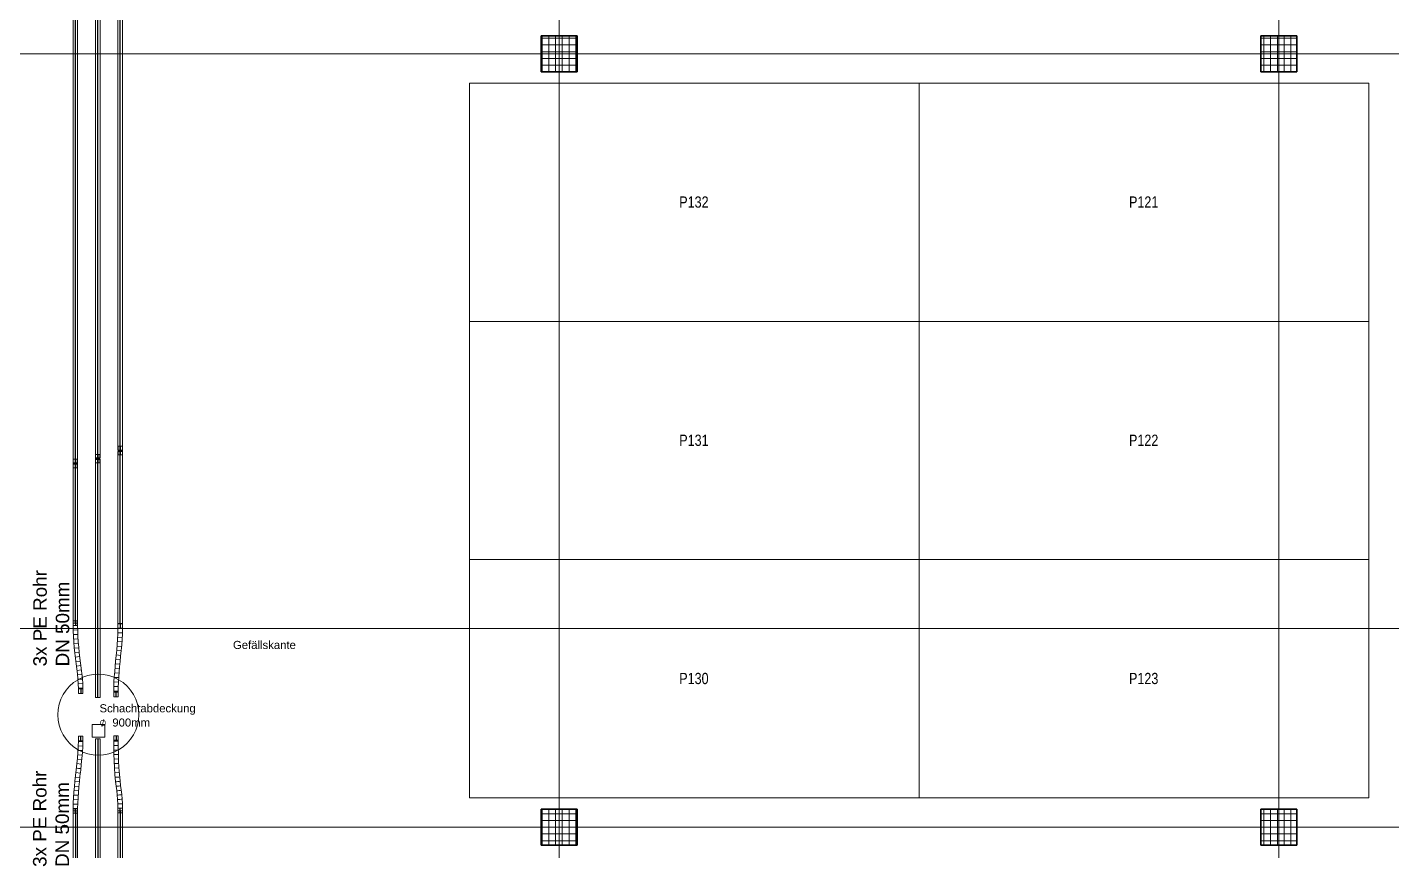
# Model space of a CAD drawing. Extents: x -1907 to 937, y -179 to 966.
# Drawn here: x -1410.6 to -1107.2, y 340 to 523.2 of the extents above; entities that cross this region are included whole.
import ezdxf
from ezdxf.lldxf.tags import DXFTag

# ---------------------------------------------------------------- set-up
doc = ezdxf.new("R2010")
doc.units = 0
doc.layers.get('0').update_dxf_attribs({"lineweight": 13})
for name, color, linetype, lineweight in [('A-FLOR-____-OTLN', 7, 'Continuous', 9), ('A-GENM-____-OTLN', 7, 'Continuous', 9), ('C-PRKG-____-IDEN', 7, 'Continuous', 5), ('C-PRKG-____-OTLN', 7, 'Continuous', 9), ('S-COLS-____-MCUT', 7, 'Continuous', 35), ('S-COLS-____-OTLN', 7, 'Continuous', 9), ('S-GRID-____-OTLN', 7, 'Continuous', 5), ('Text', 7, 'Continuous', 5)]:
    doc.layers.add(name, color=color, linetype=linetype, lineweight=lineweight)
doc.layers.add('EL01_WAN_Röhre Boden', color=7, linetype='Continuous', lineweight=13, true_color=0xff6666)
doc.layers.add('EL01_WAN_Röhre Boden Typ', color=1, linetype='Continuous', lineweight=13, true_color=0xff0000)
doc.styles.get("Standard").update_dxf_attribs({"font": 'arial.ttf'})
tags = doc.linetypes.add('_Rasterlinie_', pattern=[0.375, 0.2, -0.05, 0.075, -0.05]).pattern_tags.tags
tags[10:11] = [DXFTag(74, 4), DXFTag(75, 0), DXFTag(340, '0'), DXFTag(46, 1.0), DXFTag(50, 0.0), DXFTag(44, 0.0), DXFTag(45, 0.0)]
tags[8:9] = [DXFTag(74, 4), DXFTag(75, 0), DXFTag(340, '0'), DXFTag(46, 1.0), DXFTag(50, 0.0), DXFTag(44, 0.0), DXFTag(45, 0.0)]
tags[6:7] = [DXFTag(74, 4), DXFTag(75, 0), DXFTag(340, '0'), DXFTag(46, 1.0), DXFTag(50, 0.0), DXFTag(44, 0.0), DXFTag(45, 0.0)]
tags[4:5] = [DXFTag(74, 4), DXFTag(75, 0), DXFTag(340, '0'), DXFTag(46, 1.0), DXFTag(50, 0.0), DXFTag(44, 0.0), DXFTag(45, 0.0)]
tags = doc.linetypes.add('ACAD_ISO03W100', pattern=[30, 12, -18]).pattern_tags.tags
tags[6:7] = [DXFTag(74, 4), DXFTag(75, 0), DXFTag(340, '0'), DXFTag(46, 0.0), DXFTag(50, 0.0), DXFTag(44, 0.0), DXFTag(45, 0.0)]
tags[4:5] = [DXFTag(74, 4), DXFTag(75, 0), DXFTag(340, '0'), DXFTag(46, 0.0), DXFTag(50, 0.0), DXFTag(44, 0.0), DXFTag(45, 0.0)]
tags = doc.linetypes.add('STRICHPUNKT2', pattern=[12.7, 6.35, -3.175, 0, -3.175]).pattern_tags.tags
tags[10:11] = [DXFTag(74, 4), DXFTag(75, 0), DXFTag(340, '0'), DXFTag(46, 0.0), DXFTag(50, 0.0), DXFTag(44, 0.0), DXFTag(45, 0.0)]
tags[8:9] = [DXFTag(74, 4), DXFTag(75, 0), DXFTag(340, '0'), DXFTag(46, 0.0), DXFTag(50, 0.0), DXFTag(44, 0.0), DXFTag(45, 0.0)]
tags[6:7] = [DXFTag(74, 4), DXFTag(75, 0), DXFTag(340, '0'), DXFTag(46, 0.0), DXFTag(50, 0.0), DXFTag(44, 0.0), DXFTag(45, 0.0)]
tags[4:5] = [DXFTag(74, 4), DXFTag(75, 0), DXFTag(340, '0'), DXFTag(46, 0.0), DXFTag(50, 0.0), DXFTag(44, 0.0), DXFTag(45, 0.0)]

# ---------------------------------------------------------------- blocks, each defined once
blk = doc.blocks.new('Referenz-A0UJ2810XE', base_point=(-1920.13, -159.41))
at = {"layer": 'A-FLOR-____-OTLN', "color": 0, "linetype": 'Continuous', "ltscale": 0.13}
blk.add_line((-912.26, 389.4), (-1812.26, 389.4), dxfattribs=at)
for major_axis in [(9, 0), (-9, 0)]:
    blk.add_ellipse((-1394.76, 370.24), major_axis=major_axis, ratio=0.999794, start_param=0, end_param=3.141593, dxfattribs=at)
at = {"layer": 'A-GENM-____-OTLN', "color": 0, "linetype": 'Continuous', "ltscale": 0.13}
for p, q in [((-1403.76, 370.26), (-1403.76, 370.24)), ((-1385.76, 370.24), (-1385.76, 370.26))]:
    blk.add_line(p, q, dxfattribs=at)
for major_axis in [(9, 0), (-9, 0)]:
    blk.add_ellipse((-1394.76, 370.24), major_axis=major_axis, ratio=0.999794, start_param=0, end_param=3.141593, dxfattribs=at)
at = {"layer": 'C-PRKG-____-OTLN', "color": 0, "linetype": 'Continuous', "ltscale": 0.13}
for p, q in [((-1312.26, 510.72), (-1312.26, 457.73)), ((-1212.26, 510.72), (-1312.26, 510.72)), ((-1312.26, 510.72), (-1312.26, 510.72)), ((-1212.26, 457.73), (-1212.26, 510.72)), ((-1212.26, 510.72), (-1212.26, 510.72)), ((-1112.26, 510.72), (-1212.26, 510.72)), ((-1212.26, 510.72), (-1212.26, 457.73)), ((-1212.26, 510.72), (-1212.26, 510.72)), ((-1112.26, 457.73), (-1112.26, 510.72)), ((-1112.26, 510.72), (-1112.26, 510.72)), ((-1312.26, 457.73), (-1312.26, 404.74)), ((-1212.26, 457.73), (-1312.26, 457.73)), ((-1312.26, 457.73), (-1312.26, 457.73)), ((-1312.26, 457.73), (-1212.26, 457.73)), ((-1312.26, 457.73), (-1312.26, 457.73)), ((-1212.26, 404.74), (-1212.26, 457.73)), ((-1212.26, 457.73), (-1212.26, 457.73)), ((-1212.26, 457.73), (-1212.26, 457.73)), ((-1112.26, 457.73), (-1212.26, 457.73)), ((-1212.26, 457.73), (-1212.26, 404.74)), ((-1212.26, 457.73), (-1212.26, 457.73)), ((-1212.26, 457.73), (-1112.26, 457.73)), ((-1212.26, 457.73), (-1212.26, 457.73)), ((-1112.26, 404.74), (-1112.26, 457.73)), ((-1112.26, 457.73), (-1112.26, 457.73)), ((-1112.26, 457.73), (-1112.26, 457.73)), ((-1312.26, 404.74), (-1312.26, 351.75)), ((-1212.26, 404.74), (-1312.26, 404.74)), ((-1212.26, 404.74), (-1312.26, 404.74)), ((-1312.26, 404.74), (-1312.26, 351.75)), ((-1312.26, 351.75), (-1312.26, 404.74)), ((-1312.26, 404.74), (-1212.26, 404.74)), ((-1312.26, 404.74), (-1312.26, 404.74)), ((-1312.26, 404.74), (-1212.26, 404.74)), ((-1312.26, 404.74), (-1312.26, 404.74)), ((-1212.26, 404.74), (-1212.26, 351.75)), ((-1112.26, 404.74), (-1212.26, 404.74)), ((-1112.26, 404.74), (-1212.26, 404.74)), ((-1212.26, 404.74), (-1212.26, 351.75)), ((-1212.26, 351.75), (-1212.26, 404.74)), ((-1212.26, 404.74), (-1112.26, 404.74)), ((-1212.26, 404.74), (-1212.26, 404.74)), ((-1212.26, 404.74), (-1212.26, 351.75)), ((-1212.26, 351.75), (-1212.26, 404.74)), ((-1212.26, 404.74), (-1212.26, 351.75)), ((-1212.26, 404.74), (-1212.26, 404.74)), ((-1212.26, 404.74), (-1212.26, 404.74)), ((-1212.26, 404.74), (-1112.26, 404.74)), ((-1212.26, 404.74), (-1212.26, 404.74)), ((-1112.26, 404.74), (-1112.26, 351.75)), ((-1112.26, 351.75), (-1112.26, 404.74)), ((-1112.26, 404.74), (-1112.26, 351.75)), ((-1112.26, 404.74), (-1112.26, 404.74)), ((-1112.26, 404.74), (-1112.26, 404.74)), ((-1212.26, 351.75), (-1312.26, 351.75)), ((-1312.26, 351.75), (-1212.26, 351.75)), ((-1212.26, 351.75), (-1312.26, 351.75)), ((-1312.26, 351.75), (-1312.26, 351.75)), ((-1112.26, 351.75), (-1212.26, 351.75)), ((-1212.26, 351.75), (-1112.26, 351.75)), ((-1112.26, 351.75), (-1212.26, 351.75)), ((-1212.26, 351.75), (-1212.26, 351.75)), ((-1212.26, 351.75), (-1212.26, 351.75)), ((-1112.26, 351.75), (-1112.26, 351.75))]:
    blk.add_line(p, q, dxfattribs=at)
at = {"layer": 'S-COLS-____-MCUT', "color": 0, "linetype": 'Continuous', "ltscale": 0.35}
for p, q in [((-1288.26, 521.25), (-1296.26, 521.25)), ((-1296.26, 521.25), (-1296.26, 513.25)), ((-1288.26, 513.25), (-1288.26, 521.25)), ((-1128.26, 521.25), (-1136.26, 521.25)), ((-1136.26, 521.25), (-1136.26, 513.25)), ((-1128.26, 513.25), (-1128.26, 521.25)), ((-1296.26, 513.25), (-1288.26, 513.25)), ((-1136.26, 513.25), (-1128.26, 513.25)), ((-1288.26, 349.25), (-1296.26, 349.25)), ((-1296.26, 349.25), (-1296.26, 341.25)), ((-1288.26, 341.25), (-1288.26, 349.25)), ((-1128.26, 349.25), (-1136.26, 349.25)), ((-1136.26, 349.25), (-1136.26, 341.25)), ((-1128.26, 341.25), (-1128.26, 349.25)), ((-1296.26, 341.25), (-1288.26, 341.25)), ((-1136.26, 341.25), (-1128.26, 341.25))]:
    blk.add_line(p, q, dxfattribs=at)
at = {"layer": 'S-COLS-____-OTLN', "color": 0, "linetype": 'Continuous', "ltscale": 0.13}
for p, q in [((-1296.26, 520.72), (-1288.26, 520.72)), ((-1296.26, 519.22), (-1288.26, 519.22)), ((-1296.1, 513.25), (-1296.1, 521.25)), ((-1294.6, 513.25), (-1294.6, 521.25)), ((-1293.1, 513.25), (-1293.1, 521.25)), ((-1291.6, 513.25), (-1291.6, 521.25)), ((-1290.1, 513.25), (-1290.1, 521.25)), ((-1288.6, 513.25), (-1288.6, 521.25)), ((-1136.26, 520.72), (-1128.26, 520.72)), ((-1136.26, 519.22), (-1128.26, 519.22)), ((-1135.6, 513.25), (-1135.6, 521.25)), ((-1134.1, 513.25), (-1134.1, 521.25)), ((-1132.6, 513.25), (-1132.6, 521.25)), ((-1131.1, 513.25), (-1131.1, 521.25)), ((-1129.6, 513.25), (-1129.6, 521.25)), ((-1296.26, 517.72), (-1288.26, 517.72)), ((-1296.26, 516.22), (-1288.26, 516.22)), ((-1136.26, 517.72), (-1128.26, 517.72)), ((-1136.26, 516.22), (-1128.26, 516.22)), ((-1296.26, 514.72), (-1288.26, 514.72)), ((-1136.26, 514.72), (-1128.26, 514.72)), ((-1296.1, 341.25), (-1296.1, 349.25)), ((-1294.6, 341.25), (-1294.6, 349.25)), ((-1293.1, 341.25), (-1293.1, 349.25)), ((-1291.6, 341.25), (-1291.6, 349.25)), ((-1290.1, 341.25), (-1290.1, 349.25)), ((-1288.6, 341.25), (-1288.6, 349.25)), ((-1135.6, 341.25), (-1135.6, 349.25)), ((-1134.1, 341.25), (-1134.1, 349.25)), ((-1132.6, 341.25), (-1132.6, 349.25)), ((-1131.1, 341.25), (-1131.1, 349.25)), ((-1129.6, 341.25), (-1129.6, 349.25)), ((-1296.26, 348.22), (-1288.26, 348.22)), ((-1296.26, 346.72), (-1288.26, 346.72)), ((-1136.26, 348.22), (-1128.26, 348.22)), ((-1136.26, 346.72), (-1128.26, 346.72)), ((-1296.26, 345.22), (-1288.26, 345.22)), ((-1296.26, 343.72), (-1288.26, 343.72)), ((-1136.26, 345.22), (-1128.26, 345.22)), ((-1136.26, 343.72), (-1128.26, 343.72)), ((-1296.26, 342.22), (-1288.26, 342.22)), ((-1136.26, 342.22), (-1128.26, 342.22))]:
    blk.add_line(p, q, dxfattribs=at)
at = {"layer": 'S-GRID-____-OTLN', "color": 0, "linetype": '_Rasterlinie_', "ltscale": 0.13}
for p, q in [((-1292.26, 109.45), (-1292.26, 950.47)), ((-1132.26, 109.45), (-1132.26, 950.47)), ((-1873.7, 517.25), (-971.83, 517.25)), ((-1873.7, 345.25), (-971.83, 345.25))]:
    blk.add_line(p, q, dxfattribs=at)
at = {"layer": 'C-PRKG-____-IDEN', "color": 0, "linetype": 'Continuous', "ltscale": 0.13, "char_height": 2.5, "attachment_point": 1}
for s, insert in [('{\\W0.8;\\fArial;P132}', (-1265.59, 485.53)), ('{\\W0.8;\\fArial;P121}', (-1165.59, 485.53)), ('{\\W0.8;\\fArial;P131}', (-1265.59, 432.54)), ('{\\W0.8;\\fArial;P122}', (-1165.59, 432.54)), ('{\\W0.8;\\fArial;P130}', (-1265.59, 379.55)), ('{\\W0.8;\\fArial;P123}', (-1165.59, 379.55))]:
    blk.add_mtext(s, dxfattribs=dict(at, insert=insert))
at = {"layer": 'Text', "color": 0, "linetype": 'Continuous', "ltscale": 0.13, "char_height": 1.8, "attachment_point": 1}
for s, insert in [('{\\fArial;Gefällskante}', (-1364.82, 386.66)), ('{\\fArial;Schachtabdeckung}', (-1394.5, 372.57)), ('{\\fSegoe UI Symbol;⌀}', (-1394.5, 369.4)), ('{\\fArial;900mm}', (-1391.65, 369.4))]:
    blk.add_mtext(s, dxfattribs=dict(at, insert=insert))
blk = doc.blocks.new('Bauteilbeschriftung-A0UJ281IXE', base_point=(-1409.23, 380.98))
at = {"color": 0, "lineweight": -2, "char_height": 3, "attachment_point": 1, "rotation": 90}
for s, insert in [('{\\fArial;3x PE Rohr}', (-1409.23, 380.98)), ('{\\fArial;DN 50mm}', (-1404.23, 380.98))]:
    blk.add_mtext(s, dxfattribs=dict(at, insert=insert))
blk = doc.blocks.new('Bauteilbeschriftung-A0UJ283AXE', base_point=(-1409.29, 336.38))
at = {"color": 0, "lineweight": -2, "char_height": 3, "attachment_point": 1, "rotation": 90}
for s, insert in [('{\\fArial;3x PE Rohr}', (-1409.29, 336.38)), ('{\\fArial;DN 50mm}', (-1404.29, 336.38))]:
    blk.add_mtext(s, dxfattribs=dict(at, insert=insert))
blk = doc.blocks.new('Steckverbinder-A0UJ284MXE', base_point=(-1400.36, 425.16))
at = {"color": 0, "linetype": 'ByBlock', "lineweight": -2, "ltscale": 0.13}
for p, q in [((-1400.35, 427.07), (-1400.35, 425.17)), ((-1399.37, 427.07), (-1399.37, 425.17))]:
    blk.add_line(p, q, dxfattribs=at)
at = {"color": 0, "linetype": 'STRICHPUNKT2', "lineweight": 25, "ltscale": 0.25}
blk.add_line((-1399.86, 427.07), (-1399.86, 425.17), dxfattribs=at)
at = {"color": 0, "linetype": 'ByBlock', "lineweight": -2, "ltscale": 0.13, "extrusion": (0, 0, -1)}
blk.add_ellipse((-1399.86, 426.12), major_axis=(0.5, 0), ratio=0.018535, dxfattribs=at)
at = {"color": 0, "linetype": 'ByBlock', "lineweight": -2, "ltscale": 0.13}
for centre in [(-1399.86, 427.07), (-1399.86, 425.17)]:
    blk.add_ellipse(centre, major_axis=(-0.49, 0), ratio=0.018535, dxfattribs=at)
blk = doc.blocks.new('Wickelfalzrohr-A0UJ284UXE', base_point=(-1391.33, 374.22))
at = {"color": 0, "linetype": 'ByBlock', "lineweight": -2, "ltscale": 0.13}
for p, q in [((-1391.33, 375.22), (-1391.33, 374.22)), ((-1391.04, 375.22), (-1391.33, 375.22)), ((-1391.03, 374.22), (-1391.33, 374.22)), ((-1390.62, 375.22), (-1391.04, 375.22)), ((-1390.62, 374.22), (-1391.03, 374.22)), ((-1390.33, 375.22), (-1390.62, 375.22)), ((-1390.33, 374.22), (-1390.62, 374.22)), ((-1390.33, 374.22), (-1390.33, 375.22))]:
    blk.add_line(p, q, dxfattribs=at)
at = {"color": 0, "linetype": 'STRICHPUNKT2', "lineweight": 25, "ltscale": 0.25}
blk.add_line((-1390.83, 374.22), (-1390.83, 375.22), dxfattribs=at)
blk = doc.blocks.new('Flexrohr-A0UJ286OXE', base_point=(-1391.33, 375.22))
at = {"color": 0, "linetype": 'ByBlock', "lineweight": -2, "ltscale": 0.13}
for p, q in [((-1390.39, 389.47), (-1390.42, 388.26)), ((-1390.38, 388.48), (-1389.44, 388.46)), ((-1389.39, 389.47), (-1389.42, 388.22)), ((-1390.57, 385.82), (-1390.68, 384.6)), ((-1390.48, 387.04), (-1390.57, 385.82)), ((-1390.57, 385.52), (-1389.63, 385.44)), ((-1390.49, 386.51), (-1389.55, 386.44)), ((-1390.42, 388.26), (-1390.48, 387.04)), ((-1390.43, 387.5), (-1389.49, 387.45)), ((-1389.57, 385.74), (-1389.69, 384.51)), ((-1389.48, 386.98), (-1389.57, 385.74)), ((-1389.42, 388.22), (-1389.48, 386.98)), ((-1390.8, 383.38), (-1390.92, 382.15)), ((-1390.86, 382.54), (-1389.92, 382.45)), ((-1390.68, 384.6), (-1390.8, 383.38)), ((-1390.76, 383.53), (-1389.82, 383.44)), ((-1390.66, 384.53), (-1389.72, 384.44)), ((-1389.81, 383.28), (-1389.93, 382.05)), ((-1389.69, 384.51), (-1389.81, 383.28)), ((-1391.13, 379.85), (-1391.22, 378.69)), ((-1391.03, 381), (-1391.13, 379.85)), ((-1391.12, 379.54), (-1390.19, 379.47)), ((-1391.04, 380.54), (-1390.11, 380.46)), ((-1390.92, 382.15), (-1391.03, 381)), ((-1390.95, 381.54), (-1390.02, 381.45)), ((-1390.14, 379.77), (-1390.22, 378.63)), ((-1390.04, 380.91), (-1390.14, 379.77)), ((-1389.93, 382.05), (-1390.04, 380.91)), ((-1391.32, 376.38), (-1391.33, 375.22)), ((-1391.28, 377.54), (-1391.32, 376.38)), ((-1391.22, 378.69), (-1391.28, 377.54)), ((-1391.28, 376.52), (-1390.35, 376.5)), ((-1391.25, 377.53), (-1390.31, 377.49)), ((-1391.19, 378.54), (-1390.26, 378.48)), ((-1390.32, 376.36), (-1390.33, 375.22)), ((-1390.28, 377.49), (-1390.32, 376.36)), ((-1390.22, 378.63), (-1390.28, 377.49)), ((-1391.33, 375.22), (-1390.33, 375.22)), ((-1391.3, 375.51), (-1390.36, 375.51))]:
    blk.add_line(p, q, dxfattribs=at)
at = {"color": 0, "linetype": 'ByBlock', "lineweight": -2, "ltscale": 0.13, "extrusion": (0, 0, -1)}
blk.add_ellipse((-1389.89, 389.47), major_axis=(0.5, -0.002), ratio=0.02525, dxfattribs=at)
blk = doc.blocks.new('Wickelfalzrohr-A0UJ287QXE', base_point=(-1395.39, 427.34))
at = {"color": 0, "linetype": 'ByBlock', "lineweight": -2, "ltscale": 0.13}
for p, q in [((-1395.39, 547.33), (-1395.39, 427.35)), ((-1394.39, 547.33), (-1394.39, 427.35))]:
    blk.add_line(p, q, dxfattribs=at)
at = {"color": 0, "linetype": 'STRICHPUNKT2', "lineweight": 25, "ltscale": 0.25}
blk.add_line((-1394.89, 427.35), (-1394.89, 547.33), dxfattribs=at)
at = {"color": 0, "linetype": 'ByBlock', "lineweight": -2, "ltscale": 0.13}
for centre in [(-1394.89, 547.33), (-1394.89, 427.35)]:
    blk.add_ellipse(centre, major_axis=(0.5, 0), ratio=0.018535, dxfattribs=at)
blk = doc.blocks.new('Wickelfalzrohr-A0UJ2886XE', base_point=(-1400.36, 248.91))
at = {"color": 0, "linetype": 'ByBlock', "lineweight": -2, "ltscale": 0.13}
for p, q in [((-1400.36, 248.93), (-1400.36, 348.84)), ((-1399.36, 248.93), (-1399.36, 348.84))]:
    blk.add_line(p, q, dxfattribs=at)
at = {"color": 0, "linetype": 'STRICHPUNKT2', "lineweight": 25, "ltscale": 0.25}
blk.add_line((-1399.86, 348.84), (-1399.86, 248.93), dxfattribs=at)
at = {"color": 0, "linetype": 'ByBlock', "lineweight": -2, "ltscale": 0.13}
for centre in [(-1399.86, 348.84), (-1399.86, 248.93)]:
    blk.add_ellipse(centre, major_axis=(-0.5, 0), ratio=0.041259, dxfattribs=at)
blk = doc.blocks.new('Wickelfalzrohr-A0UJ288GXE', base_point=(-1390.39, 258.91))
at = {"color": 0, "linetype": 'ByBlock', "lineweight": -2, "ltscale": 0.13}
for p, q in [((-1390.39, 258.93), (-1390.39, 348.84)), ((-1389.39, 258.93), (-1389.39, 348.84))]:
    blk.add_line(p, q, dxfattribs=at)
at = {"color": 0, "linetype": 'STRICHPUNKT2', "lineweight": 25, "ltscale": 0.25}
blk.add_line((-1389.89, 348.84), (-1389.89, 258.93), dxfattribs=at)
at = {"color": 0, "linetype": 'ByBlock', "lineweight": -2, "ltscale": 0.13}
for centre in [(-1389.89, 348.84), (-1389.89, 258.93)]:
    blk.add_ellipse(centre, major_axis=(-0.5, 0), ratio=0.045864, dxfattribs=at)
blk = doc.blocks.new('Flexrohr-A0UJ288UXE', base_point=(-1391.33, 349.43))
at = {"color": 0, "linetype": 'ByBlock', "lineweight": -2, "ltscale": 0.13}
for p, q in [((-1390.33, 364.56), (-1391.33, 364.56)), ((-1391.33, 363.03), (-1391.33, 364.56)), ((-1390.36, 364.37), (-1391.3, 364.37)), ((-1390.33, 363.04), (-1390.33, 364.56)), ((-1391.3, 361.5), (-1391.33, 363.03)), ((-1390.36, 363.37), (-1391.3, 363.37)), ((-1391.26, 359.97), (-1391.3, 361.5)), ((-1390.35, 362.38), (-1391.29, 362.36)), ((-1390.33, 361.38), (-1391.27, 361.36)), ((-1390.3, 361.53), (-1390.33, 363.04)), ((-1390.26, 360.01), (-1390.3, 361.53)), ((-1391.18, 358.44), (-1391.26, 359.97)), ((-1390.3, 360.39), (-1391.24, 360.35)), ((-1390.26, 359.39), (-1391.19, 359.35)), ((-1391.07, 356.91), (-1391.18, 358.44)), ((-1390.2, 358.4), (-1391.14, 358.34)), ((-1390.18, 358.5), (-1390.26, 360.01)), ((-1390.07, 357), (-1390.18, 358.5)), ((-1390.13, 357.41), (-1391.07, 357.34)), ((-1390.92, 355.39), (-1391.07, 356.91)), ((-1390.81, 354.38), (-1390.92, 355.39)), ((-1389.93, 355.49), (-1390.07, 357)), ((-1389.81, 354.5), (-1389.93, 355.49)), ((-1390.68, 353.38), (-1390.81, 354.38)), ((-1390.57, 352.39), (-1390.68, 353.38)), ((-1390.47, 351.4), (-1390.57, 352.39)), ((-1389.69, 353.5), (-1389.81, 354.5)), ((-1389.57, 352.49), (-1389.69, 353.5)), ((-1389.48, 351.48), (-1389.57, 352.49)), ((-1390.41, 350.41), (-1390.47, 351.4)), ((-1390.39, 349.43), (-1390.41, 350.41)), ((-1389.39, 349.43), (-1390.39, 349.43)), ((-1389.44, 350.45), (-1390.38, 350.41)), ((-1389.41, 350.46), (-1389.48, 351.48)), ((-1389.39, 349.43), (-1389.41, 350.46))]:
    blk.add_line(p, q, dxfattribs=at)
at = {"color": 0, "linetype": 'ByBlock', "lineweight": -2, "ltscale": 0.13, "extrusion": (0, 0, -1)}
for centre, major_axis, ratio in [((-1390.52, 356.38), (0.498, 0.046), 0.059528), ((-1390.42, 355.39), (0.497, 0.052), 0.070296), ((-1390.3, 354.4), (0.496, 0.059), 0.082615), ((-1390.18, 353.41), (0.497, 0.059), 0.083714), ((-1390.07, 352.42), (0.497, 0.052), 0.075983), ((-1389.97, 351.43), (0.498, 0.04), 0.05927)]:
    blk.add_ellipse(centre, major_axis=major_axis, ratio=ratio, start_param=0.348166, end_param=2.793427, dxfattribs=at)
blk = doc.blocks.new('Flexrohr-A0UJ28AQXE', base_point=(-1400.36, 349.32))
at = {"color": 0, "linetype": 'ByBlock', "lineweight": -2, "ltscale": 0.13}
for p, q in [((-1399.22, 363.18), (-1399.19, 364.47)), ((-1398.19, 364.46), (-1399.19, 364.47)), ((-1398.23, 364.27), (-1399.17, 364.28)), ((-1398.22, 363.14), (-1398.19, 364.46)), ((-1399.41, 360.6), (-1399.3, 361.89)), ((-1398.38, 361.25), (-1399.32, 361.32)), ((-1399.3, 361.89), (-1399.22, 363.18)), ((-1398.31, 362.25), (-1399.24, 362.31)), ((-1398.25, 363.26), (-1399.19, 363.3)), ((-1398.41, 360.51), (-1398.3, 361.82)), ((-1398.3, 361.82), (-1398.22, 363.14)), ((-1399.84, 356.71), (-1399.69, 358.01)), ((-1399.69, 358.01), (-1399.54, 359.31)), ((-1399.54, 359.31), (-1399.41, 360.6)), ((-1398.57, 359.25), (-1399.51, 359.35)), ((-1398.47, 360.24), (-1399.41, 360.34)), ((-1398.69, 357.9), (-1398.55, 359.2)), ((-1398.55, 359.2), (-1398.41, 360.51)), ((-1400.09, 354.27), (-1399.97, 355.49)), ((-1399.97, 355.49), (-1399.84, 356.71)), ((-1399.02, 355.28), (-1399.95, 355.37)), ((-1398.91, 356.27), (-1399.85, 356.37)), ((-1398.8, 357.26), (-1399.73, 357.36)), ((-1399.1, 354.18), (-1398.98, 355.39)), ((-1398.98, 355.39), (-1398.84, 356.6)), ((-1398.84, 356.6), (-1398.69, 357.9)), ((-1400.28, 351.81), (-1400.2, 353.04)), ((-1399.28, 352.31), (-1400.21, 352.37)), ((-1400.2, 353.04), (-1400.09, 354.27)), ((-1399.2, 353.3), (-1400.14, 353.37)), ((-1399.12, 354.29), (-1400.05, 354.38)), ((-1399.28, 351.76), (-1399.2, 352.97)), ((-1399.2, 352.97), (-1399.1, 354.18)), ((-1400.36, 349.35), (-1400.34, 350.58)), ((-1400.34, 350.58), (-1400.28, 351.81)), ((-1399.37, 350.33), (-1400.31, 350.36)), ((-1399.33, 351.32), (-1400.27, 351.36)), ((-1399.36, 349.34), (-1399.34, 350.55)), ((-1399.34, 350.55), (-1399.28, 351.76))]:
    blk.add_line(p, q, dxfattribs=at)
blk.add_ellipse((-1399.15, 358.3), major_axis=(-0.497, 0.056), ratio=0.050061, start_param=0.348166, end_param=2.793427, dxfattribs=at)
blk.add_ellipse((-1399.86, 349.34), major_axis=(-0.5, 0.002), ratio=0.041259, dxfattribs=at)
blk = doc.blocks.new('Steckverbinder-A0UJ28BAXE', base_point=(-1390.39, 428.05))
at = {"color": 0, "linetype": 'ByBlock', "lineweight": -2, "ltscale": 0.13}
for p, q in [((-1390.38, 429.95), (-1390.38, 428.05)), ((-1389.4, 429.95), (-1389.4, 428.05))]:
    blk.add_line(p, q, dxfattribs=at)
at = {"color": 0, "linetype": 'STRICHPUNKT2', "lineweight": 25, "ltscale": 0.25}
blk.add_line((-1389.89, 429.95), (-1389.89, 428.05), dxfattribs=at)
at = {"color": 0, "linetype": 'ByBlock', "lineweight": -2, "ltscale": 0.13, "extrusion": (0, 0, -1)}
blk.add_ellipse((-1389.89, 429), major_axis=(0.5, 0), ratio=0.012339, dxfattribs=at)
at = {"color": 0, "linetype": 'ByBlock', "lineweight": -2, "ltscale": 0.13}
for centre in [(-1389.89, 429.95), (-1389.89, 428.05)]:
    blk.add_ellipse(centre, major_axis=(-0.49, 0), ratio=0.012339, dxfattribs=at)
blk = doc.blocks.new('Wickelfalzrohr-A0UJ28COXE', base_point=(-1390.39, 429.08))
at = {"color": 0, "linetype": 'ByBlock', "lineweight": -2, "ltscale": 0.13}
for p, q in [((-1390.39, 549.08), (-1390.39, 429.09)), ((-1389.39, 549.08), (-1389.39, 429.09))]:
    blk.add_line(p, q, dxfattribs=at)
at = {"color": 0, "linetype": 'STRICHPUNKT2', "lineweight": 25, "ltscale": 0.25}
blk.add_line((-1389.89, 429.09), (-1389.89, 549.08), dxfattribs=at)
at = {"color": 0, "linetype": 'ByBlock', "lineweight": -2, "ltscale": 0.13}
for centre in [(-1389.89, 549.08), (-1389.89, 429.09)]:
    blk.add_ellipse(centre, major_axis=(0.5, 0), ratio=0.012339, dxfattribs=at)
blk = doc.blocks.new('Wickelfalzrohr-A0UJ28DIXE', base_point=(-1390.39, 390.51))
at = {"color": 0, "linetype": 'ByBlock', "lineweight": -2, "ltscale": 0.13}
for p, q in [((-1390.39, 428.79), (-1390.39, 390.51)), ((-1389.39, 428.79), (-1389.39, 390.51))]:
    blk.add_line(p, q, dxfattribs=at)
at = {"color": 0, "linetype": 'STRICHPUNKT2', "lineweight": 25, "ltscale": 0.25}
blk.add_line((-1389.89, 390.51), (-1389.89, 428.79), dxfattribs=at)
at = {"color": 0, "linetype": 'ByBlock', "lineweight": -2, "ltscale": 0.13}
for centre in [(-1389.89, 428.79), (-1389.89, 390.51)]:
    blk.add_ellipse(centre, major_axis=(0.5, 0), ratio=0.012339, dxfattribs=at)
blk = doc.blocks.new('Wickelfalzrohr-A0UJ28EUXE', base_point=(-1390.39, 389.46))
at = {"color": 0, "linetype": 'ByBlock', "lineweight": -2, "ltscale": 0.13}
for p, q in [((-1390.39, 389.47), (-1390.39, 390.47)), ((-1389.39, 389.47), (-1389.39, 390.47))]:
    blk.add_line(p, q, dxfattribs=at)
at = {"color": 0, "linetype": 'STRICHPUNKT2', "lineweight": 25, "ltscale": 0.25}
blk.add_line((-1389.89, 390.47), (-1389.89, 389.47), dxfattribs=at)
at = {"color": 0, "linetype": 'ByBlock', "lineweight": -2, "ltscale": 0.13}
for centre in [(-1389.89, 390.47), (-1389.89, 389.47)]:
    blk.add_ellipse(centre, major_axis=(-0.5, 0.002), ratio=0.02525, dxfattribs=at)
blk = doc.blocks.new('Wickelfalzrohr-A0UJ28F4XE', base_point=(-1399.19, 364.46))
at = {"color": 0, "linetype": 'ByBlock', "lineweight": -2, "ltscale": 0.13}
for p, q in [((-1399.19, 365.47), (-1399.19, 364.47)), ((-1398.9, 365.46), (-1399.19, 365.47)), ((-1398.9, 364.46), (-1399.19, 364.47)), ((-1398.48, 365.46), (-1398.9, 365.46)), ((-1398.49, 364.46), (-1398.9, 364.46)), ((-1398.19, 364.46), (-1398.49, 364.46)), ((-1398.19, 365.46), (-1398.48, 365.46)), ((-1398.19, 364.46), (-1398.19, 365.46))]:
    blk.add_line(p, q, dxfattribs=at)
at = {"color": 0, "linetype": 'STRICHPUNKT2', "lineweight": 25, "ltscale": 0.25}
blk.add_line((-1398.69, 364.46), (-1398.69, 365.46), dxfattribs=at)
blk = doc.blocks.new('Bodendose (multi) UP-A0UJ28F8XE', base_point=(-1396.15, 365.25))
at = {"color": 0, "linetype": 'ByBlock', "lineweight": -2, "ltscale": 0.13}
for p, q in [((-1396.15, 368.09), (-1393.31, 368.09)), ((-1396.15, 365.25), (-1396.15, 368.09)), ((-1393.31, 368.09), (-1393.31, 365.25)), ((-1393.31, 365.25), (-1396.15, 365.25))]:
    blk.add_line(p, q, dxfattribs=at)
blk = doc.blocks.new('Wickelfalzrohr-A0UJ28FOXE', base_point=(-1400.36, 390.09))
at = {"color": 0, "linetype": 'ByBlock', "lineweight": -2, "ltscale": 0.13}
for p, q in [((-1400.36, 391.09), (-1400.36, 390.09)), ((-1400.36, 391.09), (-1400.07, 391.09)), ((-1400.36, 390.09), (-1400.07, 390.09)), ((-1400.07, 391.09), (-1399.65, 391.09)), ((-1400.07, 390.09), (-1399.66, 390.09)), ((-1399.66, 390.09), (-1399.36, 390.09)), ((-1399.65, 391.09), (-1399.36, 391.09)), ((-1399.36, 390.09), (-1399.36, 391.09))]:
    blk.add_line(p, q, dxfattribs=at)
at = {"color": 0, "linetype": 'STRICHPUNKT2', "lineweight": 25, "ltscale": 0.25}
blk.add_line((-1399.86, 391.09), (-1399.86, 390.09), dxfattribs=at)
blk = doc.blocks.new('Wickelfalzrohr-A0UJ28G0XE', base_point=(-1399.19, 374.97))
at = {"color": 0, "linetype": 'ByBlock', "lineweight": -2, "ltscale": 0.13}
for p, q in [((-1399.19, 375.97), (-1398.9, 375.98)), ((-1399.19, 375.97), (-1399.19, 374.97)), ((-1399.19, 374.97), (-1398.9, 374.98)), ((-1398.9, 375.98), (-1398.49, 375.98)), ((-1398.9, 374.98), (-1398.48, 374.98)), ((-1398.49, 375.98), (-1398.19, 375.98)), ((-1398.48, 374.98), (-1398.19, 374.98)), ((-1398.19, 374.98), (-1398.19, 375.98))]:
    blk.add_line(p, q, dxfattribs=at)
at = {"color": 0, "linetype": 'STRICHPUNKT2', "lineweight": 25, "ltscale": 0.25}
blk.add_line((-1398.69, 375.98), (-1398.69, 374.98), dxfattribs=at)
blk = doc.blocks.new('Flexrohr-A0UJ28GEXE', base_point=(-1400.36, 375.97))
at = {"color": 0, "linetype": 'ByBlock', "lineweight": -2, "ltscale": 0.13}
for p, q in [((-1400.36, 390.09), (-1399.36, 390.09)), ((-1400.36, 390.09), (-1400.35, 388.86)), ((-1400.35, 388.86), (-1400.3, 387.63)), ((-1400.32, 389.08), (-1399.38, 389.1)), ((-1399.36, 390.09), (-1399.35, 388.88)), ((-1399.35, 388.88), (-1399.3, 387.68)), ((-1400.3, 387.63), (-1400.22, 386.4)), ((-1400.29, 388.07), (-1399.35, 388.11)), ((-1400.23, 387.06), (-1399.29, 387.12)), ((-1400.22, 386.4), (-1400.11, 385.17)), ((-1400.16, 386.06), (-1399.22, 386.13)), ((-1399.3, 387.68), (-1399.22, 386.47)), ((-1399.22, 386.47), (-1399.12, 385.26)), ((-1400.11, 385.17), (-1399.99, 383.95)), ((-1400.07, 385.05), (-1399.14, 385.14)), ((-1399.99, 383.95), (-1399.84, 382.73)), ((-1399.97, 384.05), (-1399.03, 384.16)), ((-1399.85, 383.05), (-1398.92, 383.17)), ((-1399.84, 382.73), (-1399.69, 381.59)), ((-1399.12, 385.26), (-1398.99, 384.06)), ((-1398.99, 384.06), (-1398.85, 382.85)), ((-1398.85, 382.85), (-1398.7, 381.72)), ((-1399.72, 382.06), (-1398.79, 382.18)), ((-1399.69, 381.59), (-1399.55, 380.46)), ((-1399.59, 381.07), (-1398.66, 381.19)), ((-1399.55, 380.46), (-1399.41, 379.33)), ((-1399.47, 380.08), (-1398.54, 380.19)), ((-1399.41, 379.33), (-1399.3, 378.21)), ((-1398.7, 381.72), (-1398.55, 380.58)), ((-1398.55, 380.58), (-1398.42, 379.44)), ((-1398.42, 379.44), (-1398.3, 378.29)), ((-1399.36, 379.09), (-1398.42, 379.19)), ((-1399.3, 378.21), (-1399.22, 377.09)), ((-1399.26, 378.11), (-1398.33, 378.18)), ((-1399.22, 377.09), (-1399.19, 375.97)), ((-1399.2, 377.13), (-1398.26, 377.17)), ((-1398.3, 378.29), (-1398.22, 377.14)), ((-1398.22, 377.14), (-1398.19, 375.98)), ((-1399.19, 375.97), (-1398.19, 375.98)), ((-1399.17, 376.14), (-1398.23, 376.15))]:
    blk.add_line(p, q, dxfattribs=at)
blk = doc.blocks.new('Wickelfalzrohr-A0UJ28GGXE', base_point=(-1390.39, 348.43))
at = {"color": 0, "linetype": 'ByBlock', "lineweight": -2, "ltscale": 0.13}
for p, q in [((-1390.39, 349.43), (-1390.39, 348.43)), ((-1390.1, 349.43), (-1390.39, 349.43)), ((-1389.68, 349.43), (-1390.1, 349.43)), ((-1389.39, 349.43), (-1389.68, 349.43)), ((-1389.39, 348.43), (-1389.39, 349.43)), ((-1390.1, 348.43), (-1390.39, 348.43)), ((-1389.69, 348.43), (-1390.1, 348.43)), ((-1389.39, 348.43), (-1389.69, 348.43))]:
    blk.add_line(p, q, dxfattribs=at)
at = {"color": 0, "linetype": 'STRICHPUNKT2', "lineweight": 25, "ltscale": 0.25}
blk.add_line((-1389.89, 348.43), (-1389.89, 349.43), dxfattribs=at)
blk = doc.blocks.new('Wickelfalzrohr-A0UJ28GKXE', base_point=(-1400.36, 348.32))
at = {"color": 0, "linetype": 'ByBlock', "lineweight": -2, "ltscale": 0.13}
for p, q in [((-1400.36, 349.35), (-1400.36, 348.35)), ((-1399.36, 349.34), (-1399.36, 348.34))]:
    blk.add_line(p, q, dxfattribs=at)
at = {"color": 0, "linetype": 'STRICHPUNKT2', "lineweight": 25, "ltscale": 0.25}
blk.add_line((-1399.86, 348.35), (-1399.86, 349.34), dxfattribs=at)
at = {"color": 0, "linetype": 'ByBlock', "lineweight": -2, "ltscale": 0.13, "extrusion": (0, 0, -1)}
for centre in [(-1399.86, 349.34), (-1399.86, 348.35)]:
    blk.add_ellipse(centre, major_axis=(0.5, -0.002), ratio=0.041259, dxfattribs=at)
blk = doc.blocks.new('Wickelfalzrohr-A0UJ28GQXE', base_point=(-1391.33, 364.56))
at = {"color": 0, "linetype": 'ByBlock', "lineweight": -2, "ltscale": 0.13}
for p, q in [((-1391.33, 365.56), (-1391.33, 364.56)), ((-1391.33, 365.56), (-1391.03, 365.56)), ((-1391.33, 364.56), (-1391.04, 364.56)), ((-1391.04, 364.56), (-1390.62, 364.56)), ((-1391.03, 365.56), (-1390.62, 365.56)), ((-1390.62, 365.56), (-1390.33, 365.56)), ((-1390.62, 364.56), (-1390.33, 364.56)), ((-1390.33, 364.56), (-1390.33, 365.56))]:
    blk.add_line(p, q, dxfattribs=at)
at = {"color": 0, "linetype": 'STRICHPUNKT2', "lineweight": 25, "ltscale": 0.25}
blk.add_line((-1390.83, 365.56), (-1390.83, 364.56), dxfattribs=at)
blk = doc.blocks.new('Wickelfalzrohr-A0UJ28HYXE', base_point=(-1395.39, 374.05))
at = {"color": 0, "linetype": 'ByBlock', "lineweight": -2, "ltscale": 0.13}
for p, q in [((-1395.39, 427.05), (-1395.39, 374.06)), ((-1394.39, 427.05), (-1394.39, 374.06))]:
    blk.add_line(p, q, dxfattribs=at)
at = {"color": 0, "linetype": 'STRICHPUNKT2', "lineweight": 25, "ltscale": 0.25}
blk.add_line((-1394.89, 374.06), (-1394.89, 427.05), dxfattribs=at)
at = {"color": 0, "linetype": 'ByBlock', "lineweight": -2, "ltscale": 0.13}
for centre in [(-1394.89, 427.05), (-1394.89, 374.06)]:
    blk.add_ellipse(centre, major_axis=(0.5, 0), ratio=0.018535, dxfattribs=at)
blk = doc.blocks.new('Wickelfalzrohr-A0UJ28I0XE', base_point=(-1395.39, 253.91))
at = {"color": 0, "linetype": 'ByBlock', "lineweight": -2, "ltscale": 0.13}
for p, q in [((-1395.39, 253.93), (-1395.39, 364.87)), ((-1394.39, 253.93), (-1394.39, 364.87))]:
    blk.add_line(p, q, dxfattribs=at)
at = {"color": 0, "linetype": 'STRICHPUNKT2', "lineweight": 25, "ltscale": 0.25}
blk.add_line((-1394.89, 364.87), (-1394.89, 253.93), dxfattribs=at)
at = {"color": 0, "linetype": 'ByBlock', "lineweight": -2, "ltscale": 0.13}
for centre in [(-1394.89, 364.87), (-1394.89, 253.93)]:
    blk.add_ellipse(centre, major_axis=(-0.5, 0), ratio=0.042998, dxfattribs=at)
blk = doc.blocks.new('Wickelfalzrohr-A0UJ28IAXE', base_point=(-1400.36, 426.26))
at = {"color": 0, "linetype": 'ByBlock', "lineweight": -2, "ltscale": 0.13}
for p, q in [((-1400.36, 546.25), (-1400.36, 426.27)), ((-1399.36, 546.25), (-1399.36, 426.27))]:
    blk.add_line(p, q, dxfattribs=at)
at = {"color": 0, "linetype": 'STRICHPUNKT2', "lineweight": 25, "ltscale": 0.25}
blk.add_line((-1399.86, 426.27), (-1399.86, 546.25), dxfattribs=at)
at = {"color": 0, "linetype": 'ByBlock', "lineweight": -2, "ltscale": 0.13}
for centre in [(-1399.86, 546.25), (-1399.86, 426.27)]:
    blk.add_ellipse(centre, major_axis=(0.5, 0), ratio=0.018535, dxfattribs=at)
blk = doc.blocks.new('Wickelfalzrohr-A0UJ28IOXE', base_point=(-1400.36, 390.59))
at = {"color": 0, "linetype": 'ByBlock', "lineweight": -2, "ltscale": 0.13}
for p, q in [((-1400.36, 425.97), (-1400.36, 390.6)), ((-1399.36, 425.97), (-1399.36, 390.6))]:
    blk.add_line(p, q, dxfattribs=at)
at = {"color": 0, "linetype": 'STRICHPUNKT2', "lineweight": 25, "ltscale": 0.25}
blk.add_line((-1399.86, 390.6), (-1399.86, 425.97), dxfattribs=at)
at = {"color": 0, "linetype": 'ByBlock', "lineweight": -2, "ltscale": 0.13}
for centre in [(-1399.86, 425.97), (-1399.86, 390.6)]:
    blk.add_ellipse(centre, major_axis=(0.5, 0), ratio=0.018535, dxfattribs=at)
blk = doc.blocks.new('Steckverbinder-A0UJ28K0XE', base_point=(-1395.39, 426.24))
at = {"color": 0, "linetype": 'ByBlock', "lineweight": -2, "ltscale": 0.13}
for p, q in [((-1395.38, 428.15), (-1395.38, 426.25)), ((-1394.4, 428.15), (-1394.4, 426.25))]:
    blk.add_line(p, q, dxfattribs=at)
at = {"color": 0, "linetype": 'STRICHPUNKT2', "lineweight": 25, "ltscale": 0.25}
blk.add_line((-1394.89, 428.15), (-1394.89, 426.25), dxfattribs=at)
at = {"color": 0, "linetype": 'ByBlock', "lineweight": -2, "ltscale": 0.13}
for centre in [(-1394.89, 428.15), (-1394.89, 426.25)]:
    blk.add_ellipse(centre, major_axis=(-0.49, 0), ratio=0.018535, dxfattribs=at)
at = {"color": 0, "linetype": 'ByBlock', "lineweight": -2, "ltscale": 0.13, "extrusion": (0, 0, -1)}
blk.add_ellipse((-1394.89, 427.2), major_axis=(0.5, 0), ratio=0.018535, dxfattribs=at)

msp = doc.modelspace()

# ---------------------------------------------------------------- block references
at = {"color": 9, "lineweight": 25, "ltscale": 0.25, "true_color": 0xc0c0c0}
msp.add_blockref('Referenz-A0UJ2810XE', (-1920.13, -159.41), dxfattribs=at)
at = {"layer": 'EL01_WAN_Röhre Boden', "color": 1, "linetype": 'ACAD_ISO03W100', "ltscale": 0.13, "true_color": 0xff0000}
for name, p in [('Wickelfalzrohr-A0UJ28IAXE', (-1400.36, 426.26)), ('Wickelfalzrohr-A0UJ287QXE', (-1395.39, 427.34)), ('Wickelfalzrohr-A0UJ28COXE', (-1390.39, 429.08)), ('Steckverbinder-A0UJ28K0XE', (-1395.39, 426.24)), ('Steckverbinder-A0UJ28BAXE', (-1390.39, 428.05)), ('Wickelfalzrohr-A0UJ28DIXE', (-1390.39, 390.51)), ('Steckverbinder-A0UJ284MXE', (-1400.36, 425.16)), ('Wickelfalzrohr-A0UJ28IOXE', (-1400.36, 390.59)), ('Wickelfalzrohr-A0UJ28HYXE', (-1395.39, 374.05)), ('Bodendose (multi) UP-A0UJ28F8XE', (-1396.15, 365.25)), ('Wickelfalzrohr-A0UJ28I0XE', (-1395.39, 253.91)), ('Wickelfalzrohr-A0UJ2886XE', (-1400.36, 248.91)), ('Wickelfalzrohr-A0UJ288GXE', (-1390.39, 258.91))]:
    msp.add_blockref(name, p, dxfattribs=at)
at = {"layer": 'EL01_WAN_Röhre Boden', "color": 1, "linetype": 'ACAD_ISO03W100', "ltscale": 1.3, "true_color": 0xff0000}
for name, p in [('Wickelfalzrohr-A0UJ28FOXE', (-1400.36, 390.09)), ('Flexrohr-A0UJ28GEXE', (-1400.36, 375.97)), ('Flexrohr-A0UJ286OXE', (-1391.33, 375.22)), ('Wickelfalzrohr-A0UJ28EUXE', (-1390.39, 389.46)), ('Wickelfalzrohr-A0UJ28G0XE', (-1399.19, 374.97)), ('Wickelfalzrohr-A0UJ284UXE', (-1391.33, 374.22)), ('Flexrohr-A0UJ28AQXE', (-1400.36, 349.32)), ('Wickelfalzrohr-A0UJ28F4XE', (-1399.19, 364.46)), ('Wickelfalzrohr-A0UJ28GQXE', (-1391.33, 364.56)), ('Flexrohr-A0UJ288UXE', (-1391.33, 349.43)), ('Wickelfalzrohr-A0UJ28GKXE', (-1400.36, 348.32)), ('Wickelfalzrohr-A0UJ28GGXE', (-1390.39, 348.43))]:
    msp.add_blockref(name, p, dxfattribs=at)
at = {"layer": 'EL01_WAN_Röhre Boden Typ', "color": 1, "linetype": 'Continuous', "ltscale": 1.3, "true_color": 0xff0000}
for name, p in [('Bauteilbeschriftung-A0UJ281IXE', (-1409.23, 380.98)), ('Bauteilbeschriftung-A0UJ283AXE', (-1409.29, 336.38))]:
    msp.add_blockref(name, p, dxfattribs=at)

doc.saveas('drawing.dxf')
